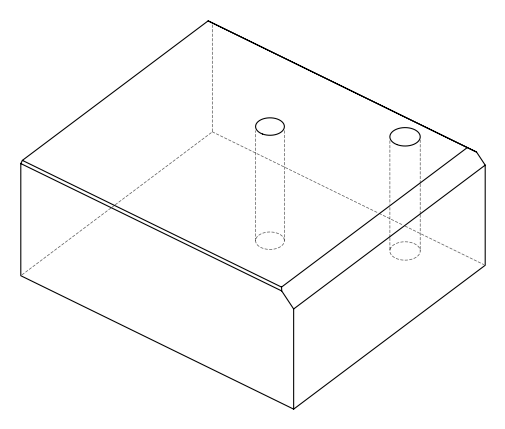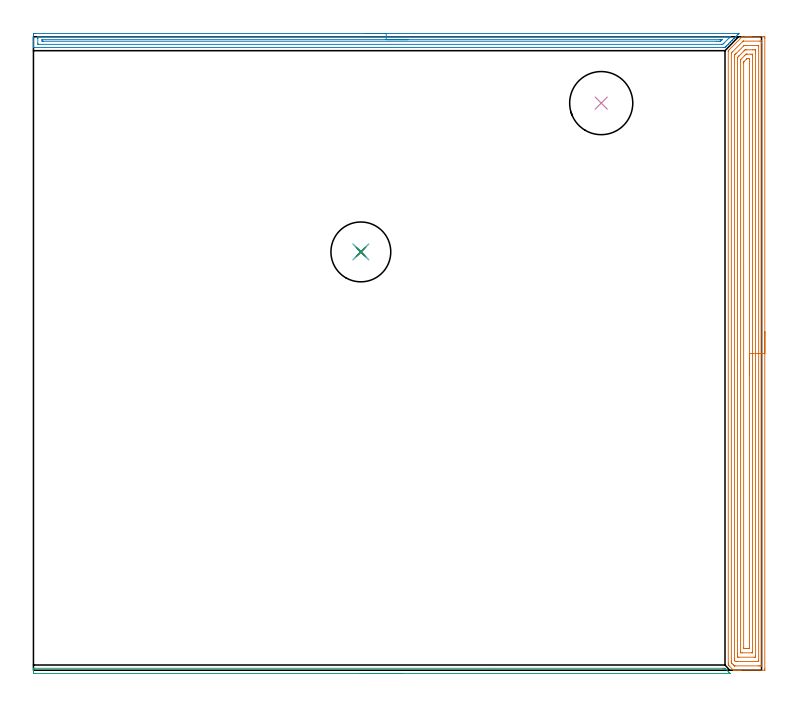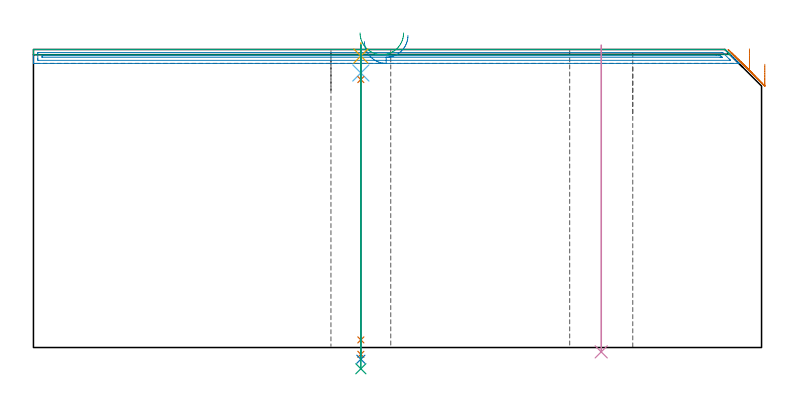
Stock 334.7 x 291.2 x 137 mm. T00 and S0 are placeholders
(PLAN: 9 operations, 6 tool changes, 27.3 min)
(1 AREA_MILL | FG_CHAMFER_SURFACE | UGT0205_001 | 14.25 min | 41101 mm3)
(2 AREA_MILL_1 | FG_CHAMFER_SURFACE_1 | UGT0205_001 | 7.88 min | 6551 mm3)
(3 AREA_MILL_2 | FG_CHAMFER_SURFACE_2 | UGT0205_001 | 2.71 min | 919 mm3)
(4 INDEXABLE_INSERT_DRILL_THROUGH_HOLE_FROM_SOLID | STEP1HOLE | NXT0302_029 | 0.57 min | 90446 mm3)
(5 SPOT_DRILL | STEP1HOLE_1 | NXT0321_9005460120000 | 0.05 min | 175 mm3)
(6 DRILL_BLIND_HOLE_INTO_CENTER | STEP1HOLE_1 | UGT0301_192 | 0.05 min | 293 mm3)
(7 GUN_DRILL_THROUGH_HOLE | STEP1HOLE_1 | UGT0307_003 | 0.63 min | 4879 mm3)
(8 SPADE_DRILL_TO_ENLARGE_THROUGH_HOLE | STEP1HOLE_1 | UGT0306_008 | 0.58 min | 27556 mm3)
(9 DRILL_TO_ENLARGE_THROUGH_HOLE | STEP1HOLE_1 | UGT0301_390 | 0.6 min | 48418 mm3)
(TOOL UGT0205_001 | Chamfer Mill 20 x 3 x 45 deg. | D20 FL50 Z2)
(TOOL NXT0302_029 | Index. Insert Drill 29mm [880-D2900L32-05] | D29 PA176 FL145 Z2)
(TOOL NXT0321_9005460120000 | NC Spot Drill, 142deg, 12mm, Carbide, Uncoated | D12 PA142 FL30 Z2)
(TOOL UGT0301_192 | Twist Drill 7.2 mm | D7.2 PA118 FL66 Z2)
(TOOL UGT0307_003 | Gun Drill 7 mm | D7 PA130 FL24 Z1)
(TOOL UGT0306_008 | Spade Drill 17.5mm | D17.5 PA132 FL10 Z2)
(TOOL UGT0301_390 | Twist Drill 27.5 mm | D27.5 PA118 FL165 Z2)
(OP 1 AREA_MILL)
G17 G21 G94 G90
T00 M6
G54
G17 G0 G90 X336.2 Y155.6 S1061 M3
G43 Z147. H0
Z130.2
G94 G1 Y155.562 Z129.328 F250.
Y155.448 Z128.464
Y155.259 Z127.612
Y154.997 Z126.78
Y154.663 Z125.974
Y154.26 Z125.2
Y153.792 Z124.464
Y153.26 Z123.772
Y152.671 Z123.129
Y152.028 Z122.54
Y151.336 Z122.009
Y150.6 Z121.54
Y149.826 Z121.137
Y149.02 Z120.803
Y148.188 Z120.541
Y147.336 Z120.352
Y146.472 Z120.238
Y145.6 Z120.2
Y0.603
X336.195 Y0.172 Z120.203
X336.192 Y0.01 Z120.206
X336.025 Y0. Z120.372
X325.154 Z131.241
X324.582 Z131.815
X324.272 Z132.125
X323.7 Z132.697
X323.389 Z133.006
X322.769 Z133.631
X322.246 Z134.153
X321.935 Z134.458
X321.907 Y0.001 Z134.486
X321.799 Y0.01 Z134.594
X321.665 Y0.135 Z134.734
X321.648 Y0.153 Z134.752
X321.644 Y0.157 Z134.756
X319.866 Y1.942 Z136.534
X319.45 Y2.366 Z136.949
X319.435 Y2.388 Z136.965
X319.414 Y2.43 Z136.985
X319.407 Y3.265 Z136.992
X319.4 Y284.351 Z137.
X319.399 Y284.795 Z136.984
X319.575 Y284.976 Z136.823
X319.861 Y285.261 Z136.538
X325.493 Y290.894 Z130.905
X325.595 Y290.997 Z130.801
X325.793 Y291.192 Z130.606
X325.803 Y291.198 Z130.596
X325.815 Y291.2 Z130.584
X325.821 Z130.578
X327.179 Z129.22
X327.8 Z128.596
X328.11 Z128.286
X328.682 Z127.714
X328.993 Z127.405
X329.564 Z126.83
X330.161 Z126.235
X335.739 Z120.658
X336.028 Y291.197 Z120.369
X336.192 Y291.19 Z120.206
X336.199 Y291.024 Z120.199
X336.2 Y290.597 Z120.2
Y145.6
X334.786 Z121.614
X334.785 Y2.183 Z121.615
X334.784 Y2.08 Z121.616
X334.781 Y2.03 Z121.619
X334.78 Y2.013 Z121.62
X334.741 Y2.01 Z121.659
X334.356 Y2.002 Z122.044
X333.975 Y2. Z122.425
X333.476 Z122.924
X322.507 Y2.001 Z133.893
X322.38 Y2.003 Z134.02
X322.278 Y2.009 Z134.122
X322.25 Y2.013 Z134.15
X322.23 Y2.029 Z134.17
X322.188 Y2.066 Z134.212
X321.865 Y2.388 Z134.535
X321.625 Y2.628 Z134.775
X320.978 Y3.28 Z135.422
X320.885 Y3.379 Z135.515
X320.832 Y3.437 Z135.568
X320.829 Y3.484 Z135.571
X320.825 Y3.686 Z135.575
X320.822 Y4.093 Z135.578
Y4.172
X320.815 Y283.386 Z135.585
X320.822 Y283.761 Z135.578
X320.886 Y283.828 Z135.514
X321.072 Y284.018 Z135.328
X321.4 Y284.351 Z135.
X321.513 Y284.464 Z134.887
X326.036 Y288.986 Z130.364
X326.18 Y289.125 Z130.22
X326.233 Y289.173 Z130.167
X326.256 Y289.19 Z130.144
X326.286 Y289.192 Z130.114
X326.536 Y289.199 Z129.864
X333.975 Z122.425
X334.477 Y289.197 Z121.923
X334.684 Y289.19 Z121.717
X334.779 Y289.181 Z121.621
X334.784 Y288.886 Z121.616
X334.785 Y288.812 Z121.615
X334.786 Y145.6 Z121.614
X333.372 Z123.028
X333.371 Y4.783 Z123.029
X333.367 Y4.172 Z123.033
X333.365 Y4.033 Z123.035
X333.36 Y4.01 Z123.04
X333.32 Y4.005 Z123.08
X333.262 Y4.001 Z123.138
X323.56 Y4. Z132.84
X323.389 Y4.001 Z133.011
X323.219 Y4.003 Z133.181
X322.879 Y4.01 Z133.521
X322.695 Y4.019 Z133.705
X322.641 Y4.069 Z133.759
X322.531 Y4.172 Z133.869
X322.245 Y4.471 Z134.155
X322.241 Y4.607 Z134.159
X322.238 Y4.79 Z134.162
X322.236 Y5.065 Z134.164
Y5.339
X322.229 Y281.674 Z134.171
Y281.955
X322.234 Y282.566 Z134.166
X322.236 Y282.703 Z134.164
X322.293 Y282.783 Z134.107
X322.507 Y283.004 Z133.893
X322.732 Y283.231 Z133.668
X322.958 Y283.459 Z133.442
X326.528 Y287.028 Z129.872
X326.661 Y287.153 Z129.739
X326.698 Y287.187 Z129.702
X326.753 Y287.194 Z129.647
X326.918 Y287.197 Z129.482
X327.63 Y287.2 Z128.77
X332.923 Z123.477
X333.093 Y287.197 Z123.307
X333.263 Y287.192 Z123.137
X333.365 Y287.187 Z123.035
X333.367 Y287.121 Z123.033
X333.369 Y287.028 Z123.031
X333.371 Y286.746 Z123.029
X333.372 Y145.6 Z123.028
X331.957 Z124.443
Y6.849
X331.954 Y6.217 Z124.446
X331.95 Y6.011 Z124.45
X331.286 Y6. Z125.114
X324.229 Z132.171
X323.845 Y6.006 Z132.555
X323.659 Y6.01 Z132.741
X323.657 Y6.116 Z132.743
X323.651 Y6.584 Z132.749
X323.65 Y6.849 Z132.75
Y7.478
X323.643 Y280.782 Z132.757
X323.646 Y281.414 Z132.754
X323.65 Y281.674 Z132.75
X323.955 Y281.994 Z132.445
X324.272 Y282.321 Z132.128
X324.393 Y282.444 Z132.007
X324.515 Y282.566 Z131.885
X326.299 Y284.351 Z130.101
X326.611 Y284.661 Z129.789
X326.918 Y284.964 Z129.482
X327.06 Y285.099 Z129.34
X327.172 Y285.19 Z129.228
X327.843 Y285.2 Z128.557
X330.489 Z125.911
X331.371 Z125.029
X331.756 Y285.194 Z124.644
X331.942 Y285.19 Z124.458
X331.95 Y285.085 Z124.45
X331.956 Y284.609 Z124.444
X331.957 Y284.351 Z124.443
Y283.715
Y145.6
X330.543 Z125.857
Y8.438
X330.542 Y8.242 Z125.858
X330.539 Y8.112 Z125.861
X330.536 Y8.015 Z125.864
X330.523 Y8.01 Z125.877
X330.446 Y8.006 Z125.954
X330.19 Y8.001 Z126.21
X325.779 Z130.621
X325.154 Y8.008 Z131.246
X325.071 Y8.01 Z131.329
X325.064 Y8.634 Z131.336
X325.058 Y280.085 Z131.342
X325.06 Y280.28 Z131.34
X325.065 Y280.655 Z131.335
X325.18 Y280.782 Z131.22
X326.941 Y282.543 Z129.459
X327.385 Y282.986 Z129.015
X327.525 Y283.122 Z128.875
X327.577 Y283.168 Z128.823
X327.606 Y283.19 Z128.794
X327.644 Y283.193 Z128.756
X327.8 Y283.197 Z128.6
X328.056 Y283.2 Z128.344
X329.821 Y283.199 Z126.579
X330.446 Y283.192 Z125.954
X330.529 Y283.19 Z125.871
X330.538 Y282.859 Z125.862
X330.542 Y282.664 Z125.858
X330.543 Y282.566 Z125.857
Y282.469
Y145.6
X329.129 Z127.271
Y10.418
X329.128 Y10.192 Z127.272
X329.125 Y10.08 Z127.275
X329.122 Y10.025 Z127.278
X329.118 Y10.009 Z127.282
X329.091 Y10.005 Z127.309
X328.682 Y10.002 Z127.718
X328.213 Y10. Z128.187
X327.8 Z128.6
X327.331 Z129.069
X326.918 Y10.003 Z129.482
X326.505 Y10.009 Z129.895
X326.485 Y10.01 Z129.915
X326.483 Y10.027 Z129.917
X326.48 Y10.073 Z129.92
X326.479 Y10.152 Z129.921
X326.478 Y10.27 Z129.922
X326.472 Y278.997 Z129.928
X326.473 Y279.447 Z129.927
X326.476 Y279.559 Z129.924
X326.478 Y279.609 Z129.922
X326.506 Y279.646 Z129.894
X326.738 Y279.889 Z129.662
X327.715 Y280.867 Z128.685
X327.8 Y280.95 Z128.6
X328.041 Y281.181 Z128.359
X328.276 Y281.193 Z128.124
X328.682 Y281.195 Z127.718
X329.095 Y281.192 Z127.305
X329.118 Y281.19 Z127.282
X329.122 Y281.177 Z127.278
X329.125 Y281.133 Z127.275
X329.128 Y281.053 Z127.272
X329.129 Y280.932 Z127.271
Y280.782
Y145.6
Y144.728 Z127.309
Y143.864 Z127.423
Y143.012 Z127.612
Y142.18 Z127.874
Y141.374 Z128.208
Y140.6 Z128.611
Y139.864 Z129.08
Y139.172 Z129.611
Y138.529 Z130.2
Y137.94 Z130.843
Y137.408 Z131.535
Y136.94 Z132.271
Y136.537 Z133.045
Y136.203 Z133.851
Y135.941 Z134.683
Y135.752 Z135.535
Y135.638 Z136.4
Y135.6 Z137.271
G0 Z147.
M5
M2
(OP 2 AREA_MILL_1)
G17 G21 G94 G90
T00 M6
G54
G17 G0 G90 X152.15 Y292.7 S1061 M3
G43 Z147. H0
Z140.6
G94 G1 X152.188 Z139.728 F250.
X152.302 Z138.863
X152.491 Z138.012
X152.753 Z137.18
X153.087 Z136.374
X153.49 Z135.6
X153.958 Z134.864
X154.49 Z134.172
X155.079 Z133.529
X155.722 Z132.94
X156.414 Z132.408
X157.15 Z131.94
X157.924 Z131.537
X158.73 Z131.203
X159.562 Z130.941
X160.413 Z130.752
X161.278 Z130.638
X162.15 Z130.6
X324.054
X324.289 Y292.697 Z130.601
X324.29 Y292.696 Z130.602
X324.289 Y292.688 Z130.61
X323.965 Y292.365 Z130.935
X323.764 Y292.163 Z131.134
X323.099 Y291.499 Z131.801
X322.877 Y291.275 Z132.021
X322.219 Y290.619 Z132.681
X321.989 Y290.388 Z132.909
X321.346 Y289.746 Z133.554
X321.314 Y289.713 Z133.586
X321.102 Y289.5 Z133.796
X320.473 Y288.873 Z134.427
X320.421 Y288.821 Z134.478
X320.214 Y288.612 Z134.684
X319.6 Y288. Z135.3
X319.529 Y287.928 Z135.371
X319.327 Y287.725 Z135.571
X318.727 Y287.127 Z136.173
X318.636 Y287.036 Z136.263
X318.439 Y286.837 Z136.459
X318.339 Y286.738 Z136.56
X318.102 Y286.501 Z136.798
X317.959 Y286.36 Z136.939
X317.901 Y286.307 Z136.992
X317.446 Y286.3 Z137.
X0.16
X0.01 Y286.303 Z136.988
X0.007 Y286.332 Z136.959
X0. Y286.685 Z136.614
Y287.088 Z136.211
Y287.725 Z135.57
Y288.931 Z134.366
Y289.497 Z133.797
Y291.878 Z131.418
X0.002 Y292.163 Z131.133
X0.008 Y292.691 Z130.605
X0.072 Y292.694 Z130.603
X0.606 Y292.7 Z130.6
X162.15
Y291.286 Z132.014
X320.124 Y291.285 Z132.015
X320.413 Y291.275 Z132.025
X320.273 Y291.126 Z132.174
X320.124 Y290.973 Z132.327
X319.83 Y290.68 Z132.62
X317.446 Y288.296 Z135.004
X317.158 Y288.011 Z135.289
X316.863 Y287.725 Z135.575
X316.564 Y287.714 Z135.586
X316.554
X2.391
X2.01 Y287.725 Z135.575
X2.001 Y288.112 Z135.188
X2. Y290.388 Z132.912
X2.001 Y290.776 Z132.524
X2.01 Y291.275 Z132.025
X2.381 Y291.286 Z132.014
X2.391
X162.15
Y289.872 Z133.428
X315.661 Y289.871 Z133.429
X316.181
X316.322 Y289.869 Z133.431
X316.554 Y289.865 Z133.435
Y289.86 Z133.44
Y289.855 Z133.445
X316.376 Y289.676 Z133.624
X316.199 Y289.5 Z133.8
X315.928 Y289.235 Z134.065
X315.836 Y289.148 Z134.152
X315.661 Y289.135 Z134.165
X315.14 Y289.131 Z134.169
X313.876 Y289.128 Z134.172
X4.549 Y289.129 Z134.171
X4.176 Y289.131 Z134.169
X4.052 Y289.133 Z134.167
X4.016 Y289.135 Z134.165
X4.01 Y289.208 Z134.092
X4.005 Y289.325 Z133.975
X4.001 Y289.5 Z133.8
Y289.674 Z133.626
X4.008 Y289.85 Z133.45
X4.011 Y289.866 Z133.434
X4.015 Y289.868 Z133.432
X4.036 Y289.87 Z133.43
X4.083 Y289.871 Z133.429
X4.176 Y289.872 Z133.428
X162.15
X163.022 Z133.467
X163.886 Z133.58
X164.738 Z133.769
X165.57 Z134.032
X166.376 Z134.365
X167.15 Z134.768
X167.886 Z135.237
X168.578 Z135.768
X169.221 Z136.357
X169.81 Z137.001
X170.341 Z137.693
X170.81 Z138.428
X171.213 Z139.202
X171.547 Z140.008
X171.809 Z140.84
X171.998 Z141.692
X172.112 Z142.557
X172.15 Z143.428
G0 Z147.
M5
M2
(OP 3 AREA_MILL_2)
G17 G21 G94 G90
T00 M6
G54
G17 G0 G90 X170.15 Y-1.5 S1061 M3
G43 Z147. H0
Z144.6
G94 G1 X170.112 Z143.728 F250.
X169.998 Z142.864
X169.809 Z142.012
X169.547 Z141.18
X169.213 Z140.374
X168.81 Z139.6
X168.341 Z138.864
X167.81 Z138.172
X167.221 Z137.529
X166.578 Z136.94
X165.886 Z136.408
X165.15 Z135.94
X164.376 Z135.537
X163.57 Z135.203
X162.738 Z134.941
X161.886 Z134.752
X161.022 Z134.638
X160.15 Z134.6
X0.623
X0.343 Y-1.499 Z134.601
X0.012 Y-1.493 Z134.604
X0.004 Y-1.491 Z134.605
X0. Y-1.173 Z134.923
Y-0.644 Z135.452
Y-0.3 Z135.795
Y0.642 Z136.742
X0.004 Y0.773 Z136.866
X0.01 Y0.897 Z136.989
X0.176 Y0.9 Z137.
X317.009 Y0.895 Z136.995
X317.866 Y0.888 Z136.988
X317.889 Y0.878 Z136.978
X317.916 Y0.863 Z136.963
X318.218 Y0.573 Z136.67
X319.395 Y-0.599 Z135.499
X319.534 Y-0.736 Z135.36
X319.677 Y-0.879 Z135.219
X319.826 Y-1.027 Z135.071
X319.973 Y-1.173 Z134.923
X320.124 Y-1.324 Z134.774
X320.282 Y-1.481 Z134.616
X320.29 Y-1.497 Z134.601
X320.291 Y-1.499 Z134.599
X320.235 Y-1.5 Z134.6
X320.124
X160.15
X159.278 Z134.638
X158.413 Z134.752
X157.562 Z134.941
X156.73 Z135.203
X155.924 Z135.537
X155.15 Z135.94
X154.414 Z136.408
X153.722 Z136.94
X153.079 Z137.529
X152.49 Z138.172
X151.958 Z138.864
X151.49 Z139.6
X151.087 Z140.374
X150.753 Z141.18
X150.491 Z142.012
X150.302 Z142.864
X150.188 Z143.728
X150.15 Z144.6
G0 Z147.
M5
M2
(OP 4 INDEXABLE_INSERT_DRILL_THROUGH_HOLE_FROM_SOLID)
G17 G21 G94 G90
T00 M6
G54
G17 G0 G90 X261. Y260.7 S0 M3
G43 Z147. H1
G94 G81 G98 Z-2.006 F250. R139.
G80
M5
M2
(OP 5 SPOT_DRILL)
G17 G21 G94 G90
T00 M6
G54
G17 G0 G90 X150.5 Y192.3 S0 M3
G43 Z147. H0
G94 G81 G98 Z134. F250. R140.
G80
M5
M2
(OP 6 DRILL_BLIND_HOLE_INTO_CENTER)
G17 G21 G94 G90
T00 M6
G54
G17 G0 G90 X150.5 Y192.3 S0 M3
G43 Z147. H0
G94 G81 G98 Z126.2 F250. R139.
G80
M5
M2
(OP 7 GUN_DRILL_THROUGH_HOLE)
G17 G21 G94 G90
T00 M6
G54
G17 G0 G90 X150.5 Y192.3 M8
G43 Z147. H0
Z134.903
S716 M3
G94 G1 Z123.171 F125. M26
G4 X.084
Z3.5 F250.
G4 X.084
Z-3.132 F125.
G4 X.084
M5
M9
G0 Z134.903
Z147.
M2
(OP 8 SPADE_DRILL_TO_ENLARGE_THROUGH_HOLE)
G17 G21 G94 G90
T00 M6
G54
G17 G0 G90 X150.5 Y192.3 S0 M3
G43 Z147. H0
G94 G73 G98 Z-5.396 F250. Q15.822 R139.
G80
M5
M2
(OP 9 DRILL_TO_ENLARGE_THROUGH_HOLE)
G17 G21 G94 G90
T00 M6
G54
G17 G0 G90 X150.5 Y192.3 S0 M3
G43 Z147. H0
G94 G73 G98 Z-9.762 F250. Q24.46 R139.
G80
M5
M2
